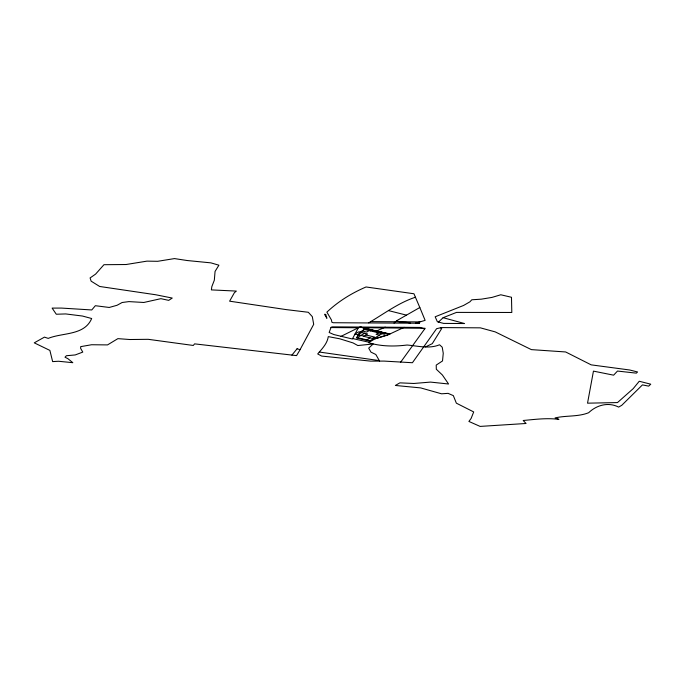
<?xml version="1.0" encoding="UTF-8"?>
<svg xmlns="http://www.w3.org/2000/svg" width="685" height="685" viewBox="0 0 685 685"><rect width="100%" height="100%" fill="white"/><g stroke="black" fill="none" stroke-linecap="round" stroke-linejoin="round"><path stroke-width="1.03" d="M379.601 361.098L375.817 354.487L370.953 352.116L368.71 348.126L373.188 343.973L357.835 345.54L353.023 342.911L339.751 338.792L328.286 336.618C327.284 343.63 322.061 348.759 317.703 353.94L321.642 356.063L370.594 361.123L384.079 361.089L412.421 362.733L436.61 328.672L441.44 327.584L480.373 327.841L495.204 331.882L531.38 349.624L565.656 351.962L591.181 364.857L629.738 370.003L637.547 371.972L636.348 373.145L617.493 371.056L613.623 375.175L593.45 371.124L587.533 403.174L617.493 402.575L633.18 388.669L639.251 381.262L650.75 384.182L648.669 386.126L642.444 384.893L621.783 405.28L618.641 407.104C608.417 401.83 596.703 405.006 588.672 412.712C577.96 417.011 566.11 415.315 555.09 417.918L558.926 419.374C546.904 417.807 535.131 419.391 523.186 420.496L526.071 423.484L480.125 426.412L468.908 421.446L471.117 418.432L473.695 411.933L456.356 403.165L453.342 395.63L448.067 393.353L441.577 393.806L420.633 387.898L395.331 385.458L399.894 382.855L413.843 383.472L430.488 382.093L448.564 383.994L442.382 374.995L436.319 369.249L436.217 365.096L442.519 360.944L443.255 353.237L442.219 347.201L439.547 344.778C429.127 349.127 417.824 345.916 407.087 345.026C394.243 346.593 380.997 346.541 368.547 342.654L374.96 338.827L389.619 334.134L360.079 327.036L358.392 327.747L352.355 338.998L333.852 334.545L329.16 332.49L331.086 327.224L332.456 326.856L419.991 327.43L424.743 328.86L425.102 328.278L362.947 327.721L360.31 326.933M300.081 349.641L313.696 324.33L312.317 316.658L308.318 312.274L286.176 309.603L229.612 301.177L234.381 292.709L236.368 291.082L211.391 289.901L211.828 286.63L214.328 280.199L215.064 271.431L218.9 265.198L210.894 262.86L187.288 260.54L174.487 258.587L157.696 261.302L146.984 261.131L126.074 264.521L103.957 264.701L95.617 274.094L90.095 277.939L91.131 281.158L99.676 286.476L155.692 294.755L172.252 298.061L168.69 300.364L160.898 298.669L143.833 302.47L128.934 301.606L122.11 302.505L117.084 305.27L109.232 307.462L95.343 305.707L91.764 309.954L61.453 308.079L52.12 308.104L56.29 314.235L65.726 313.935L82.5 316.042L91.67 318.525C84.392 335.718 62.755 332.413 48.224 338.39L44.465 337.123L34.25 342.842L49.877 350.403L52.642 361.611L58.508 361.252L72.807 362.69L67.918 358.683L65.007 357.219L66.376 355.738L75.23 354.941L82.782 352.099L80.667 348.451L80.676 346.644L91.576 344.743L107.528 344.906L117.88 338.647L129.842 339.52L148.225 339.315L193.316 345.463L194.591 343.861L296.545 355.618L300.116 349.65L297.059 348.768M424.743 328.86L400.571 362.305M291.913 355.095L297.093 348.776M438.486 322.07L443.118 317.694L456.501 312.403L511.815 312.471L511.481 297.273L500.795 294.773L492.027 297.401L481.349 299.165L471.802 299.782L469.919 301.82L463.599 305.45L435.163 316.787L437.39 321.779L443.58 323.397L464.576 323.543L443.118 317.694M419.819 307.514L425.128 320.366L415.53 323.209L419.511 323.243L333.235 322.729L331.882 322.25L331.437 319.938L326.891 312.129C338.313 301.391 351.525 293.189 366.047 286.972L413.954 293.762L419.819 307.514L396.692 320.717L394.046 323.055M368.667 322.866L370.731 321.608C385.287 312.891 399.132 302.616 415.418 297.23M357.955 334.742L361.706 332.533M357.279 337.602L360.678 335.599L358.144 334.982M360.892 335.444L364.643 333.235M370.08 330.059L366.689 332.062L362.142 330.966M370.32 330.864L371.827 329.982M377.375 332.559L378.873 331.677M366.68 339.863L370.08 337.851M379.481 332.319L376.082 334.314L379.55 335.145M372.4 338.407L374.652 337.089L365.841 334.965M340.856 336.438L358.392 327.747L331.026 327.567M425.531 346.901L432.278 343.656L441.731 328.475L440.395 327.815M374.96 338.827L387.402 335.153L404.167 327.319M385.235 327.156L376.51 330.983L389.97 333.972M370.731 321.608L419.956 321.899M319.296 352.039L379.344 360.601M352.604 338.536L369.181 342.277M363.829 336.147L355.018 334.032L358.769 331.823L367.58 333.938L363.589 336.292L373.539 338.681M356.697 337.457L370.14 340.693M388.575 310.622L406.325 315.1M410.383 323.174C405.88 321.333 400.973 323.423 396.692 320.717M359.616 332.448L356.431 337.91L369.523 341.053L382.941 333.15L365.533 328.963L359.616 332.448M364.771 328.286L363.273 329.168L384.422 334.254L385.92 333.372L364.771 328.286M325.7 314.415L324.519 314.278L326.891 318.302L325.7 314.415"/></g></svg>
